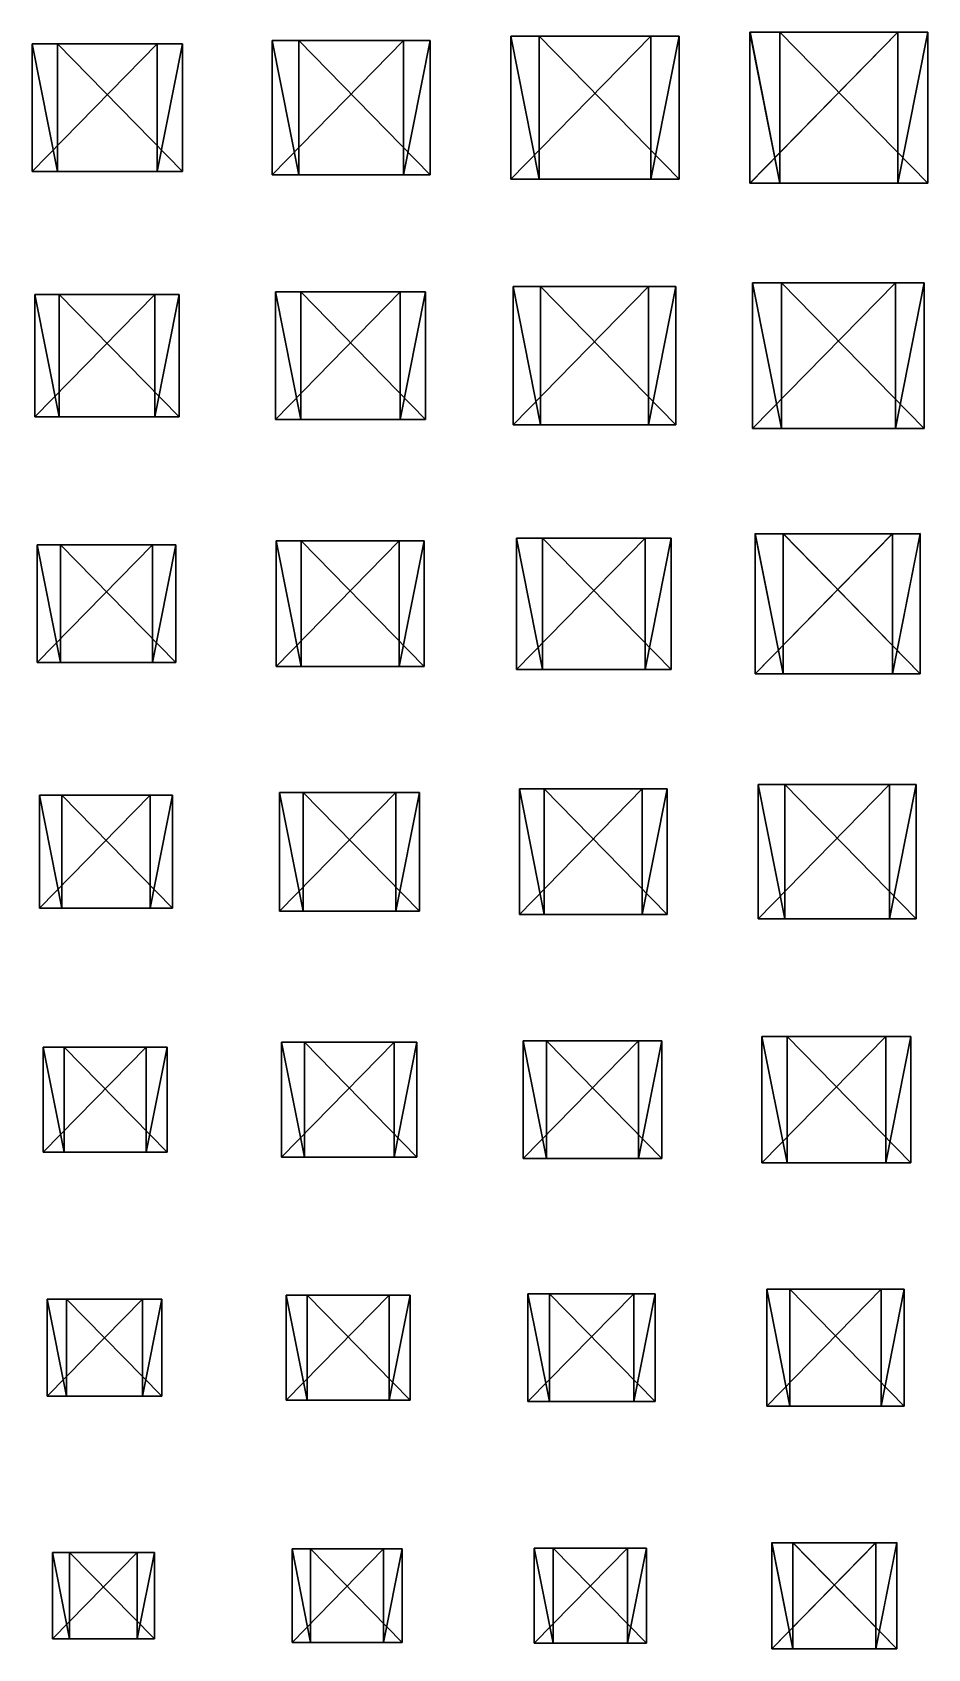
# Model space of a CAD drawing. Header units: metres. Extents: x -316 to 301, y -240 to 227.
# Drawn here: x 19.5 to 84.5, y -234.8 to -117.5 of the extents above; entities that cross this region are included whole.
import ezdxf

# ---------------------------------------------------------------- set-up
doc = ezdxf.new("R2010")
doc.units = ezdxf.units.M

msp = doc.modelspace()

# ---------------------------------------------------------------- linework, layer by layer
for points in [[(19.472015, -127.62353, -484.5066), (19.472015, -118.37647, -484.5066), (28.53475, -118.37647, -486.3437), (28.53485, -118.37637, -486.3436)], [(21.309122, -127.62353, -475.44385), (21.309122, -118.37647, -475.44385), (19.472015, -118.37647, -484.5066), (19.472115, -118.37637, -484.5065)], [(19.472015, -118.37647, -484.5066), (21.309122, -118.37647, -475.44385), (30.371857, -118.37647, -477.28094), (30.371956, -118.37637, -477.28085)], [(30.371857, -118.37647, -477.28094), (28.53475, -118.37647, -486.3437), (19.472015, -118.37647, -484.5066), (19.472115, -118.37637, -484.5065)], [(28.53475, -118.37647, -486.3437), (28.53475, -127.62353, -486.3437), (19.472015, -127.62353, -484.5066), (19.472115, -127.62343, -484.5065)], [(19.472015, -118.37647, -484.5066), (19.472015, -127.62353, -484.5066), (21.309122, -127.62353, -475.44385), (21.309221, -127.62343, -475.44376)], [(30.371857, -127.62353, -477.28094), (30.371857, -118.37647, -477.28094), (21.309122, -118.37647, -475.44385), (21.309221, -118.37637, -475.44376)], [(21.309122, -118.37647, -475.44385), (21.309122, -127.62353, -475.44385), (30.371857, -127.62353, -477.28094), (30.371956, -127.62343, -477.28085)], [(28.53475, -127.62353, -486.3437), (28.53475, -118.37647, -486.3437), (30.371857, -118.37647, -477.28094), (30.371956, -118.37637, -477.28085)], [(30.371857, -118.37647, -477.28094), (30.371857, -127.62353, -477.28094), (28.53475, -127.62353, -486.3437), (28.53485, -127.62343, -486.3436)], [(36.871075, -127.87059, -488.03357), (36.871075, -118.12941, -488.03357), (46.418076, -118.12941, -489.96884), (46.418175, -118.12931, -489.96875)], [(38.80635, -127.87059, -478.48654), (38.80635, -118.12941, -478.48654), (36.871075, -118.12941, -488.03357), (36.871174, -118.12931, -488.03348)], [(36.871075, -118.12941, -488.03357), (38.80635, -118.12941, -478.48654), (48.35335, -118.12941, -480.4218), (48.35345, -118.12931, -480.42172)], [(48.35335, -118.12941, -480.4218), (46.418076, -118.12941, -489.96884), (36.871075, -118.12941, -488.03357), (36.871174, -118.12931, -488.03348)], [(46.418076, -118.12941, -489.96884), (46.418076, -127.87059, -489.96884), (36.871075, -127.87059, -488.03357), (36.871174, -127.87049, -488.03348)], [(36.871075, -118.12941, -488.03357), (36.871075, -127.87059, -488.03357), (38.80635, -127.87059, -478.48654), (38.80645, -127.87049, -478.48645)], [(48.35335, -127.87059, -480.4218), (48.35335, -118.12941, -480.4218), (38.80635, -118.12941, -478.48654), (38.80645, -118.12931, -478.48645)], [(38.80635, -118.12941, -478.48654), (38.80635, -127.87059, -478.48654), (48.35335, -127.87059, -480.4218), (48.35345, -127.87049, -480.42172)], [(46.418076, -127.87059, -489.96884), (46.418076, -118.12941, -489.96884), (48.35335, -118.12941, -480.4218), (48.35345, -118.12931, -480.42172)], [(48.35335, -118.12941, -480.4218), (48.35335, -127.87059, -480.4218), (46.418076, -127.87059, -489.96884), (46.418175, -127.87049, -489.96875)], [(54.20094, -128.18823, -491.5465), (54.20094, -117.81177, -491.5465), (64.37057, -117.81177, -493.608), (64.37067, -117.81167, -493.6079)], [(56.262424, -128.18823, -481.37686), (56.262424, -117.81177, -481.37686), (54.20094, -117.81177, -491.5465), (54.20104, -117.81167, -491.54642)], [(54.20094, -117.81177, -491.5465), (56.262424, -117.81177, -481.37686), (66.43206, -117.81177, -483.43835), (66.43216, -117.81167, -483.43826)], [(66.43206, -117.81177, -483.43835), (64.37057, -117.81177, -493.608), (54.20094, -117.81177, -491.5465), (54.20104, -117.81167, -491.54642)], [(64.37057, -117.81177, -493.608), (64.37057, -128.18823, -493.608), (54.20094, -128.18823, -491.5465), (54.20104, -128.18813, -491.54642)], [(54.20094, -117.81177, -491.5465), (54.20094, -128.18823, -491.5465), (56.262424, -128.18823, -481.37686), (56.262524, -128.18813, -481.37677)], [(66.43206, -128.18823, -483.43835), (66.43206, -117.81177, -483.43835), (56.262424, -117.81177, -481.37686), (56.262524, -117.81167, -481.37677)], [(56.262424, -117.81177, -481.37686), (56.262424, -128.18823, -481.37686), (66.43206, -128.18823, -483.43835), (66.43216, -128.18813, -483.43826)], [(64.37057, -128.18823, -493.608), (64.37057, -117.81177, -493.608), (66.43206, -117.81177, -483.43835), (66.43216, -117.81167, -483.43826)], [(66.43206, -117.81177, -483.43835), (66.43206, -128.18823, -483.43835), (64.37057, -128.18823, -493.608), (64.37067, -128.18813, -493.6079)], [(71.565445, -128.47058, -495.06644), (71.565445, -117.52941, -495.06644), (82.28853, -117.52941, -497.2401), (82.28863, -117.52931, -497.24002)], [(73.73912, -128.47058, -484.34338), (73.73912, -117.52941, -484.34338), (71.565445, -117.52941, -495.06644), (71.565544, -117.52931, -495.06635)], [(71.565445, -117.52941, -495.06644), (73.73912, -117.52941, -484.34338), (84.462204, -117.52941, -486.51706), (84.4623, -117.52931, -486.51697)], [(84.462204, -117.52941, -486.51706), (82.28853, -117.52941, -497.2401), (71.565445, -117.52941, -495.06644), (71.565544, -117.52931, -495.06635)], [(82.28853, -117.52941, -497.2401), (82.28853, -128.47058, -497.2401), (71.565445, -128.47058, -495.06644), (71.565544, -128.47047, -495.06635)], [(71.565445, -117.52941, -495.06644), (71.565445, -128.47058, -495.06644), (73.73912, -128.47058, -484.34338), (73.73922, -128.47047, -484.3433)], [(84.462204, -128.47058, -486.51706), (84.462204, -117.52941, -486.51706), (73.73912, -117.52941, -484.34338), (73.73922, -117.52931, -484.3433)], [(73.73912, -117.52941, -484.34338), (73.73912, -128.47058, -484.34338), (84.462204, -128.47058, -486.51706), (84.4623, -128.47047, -486.51697)], [(82.28853, -128.47058, -497.2401), (82.28853, -117.52941, -497.2401), (84.462204, -117.52941, -486.51706), (84.4623, -117.52931, -486.51697)], [(84.462204, -117.52941, -486.51706), (84.462204, -128.47058, -486.51706), (82.28853, -128.47058, -497.2401), (82.28863, -128.47047, -497.24002)], [(21.309122, -127.62353, -475.44385), (19.472015, -127.62353, -484.5066), (28.53475, -127.62353, -486.3437), (28.53485, -127.62343, -486.3436)], [(28.53475, -127.62353, -486.3437), (30.371857, -127.62353, -477.28094), (21.309122, -127.62353, -475.44385), (21.309221, -127.62343, -475.44376)], [(38.80635, -127.87059, -478.48654), (36.871075, -127.87059, -488.03357), (46.418076, -127.87059, -489.96884), (46.418175, -127.87049, -489.96875)], [(46.418076, -127.87059, -489.96884), (48.35335, -127.87059, -480.4218), (38.80635, -127.87059, -478.48654), (38.80645, -127.87049, -478.48645)], [(56.262424, -128.18823, -481.37686), (54.20094, -128.18823, -491.5465), (64.37057, -128.18823, -493.608), (64.37067, -128.18813, -493.6079)], [(64.37057, -128.18823, -493.608), (66.43206, -128.18823, -483.43835), (56.262424, -128.18823, -481.37686), (56.262524, -128.18813, -481.37677)], [(73.73912, -128.47058, -484.34338), (71.565445, -128.47058, -495.06644), (82.28853, -128.47058, -497.2401), (82.28863, -128.47047, -497.24002)], [(82.28853, -128.47058, -497.2401), (84.462204, -128.47058, -486.51706), (73.73912, -128.47058, -484.34338), (73.73922, -128.47047, -484.3433)], [(54.373917, -146.01176, -491.58154), (54.373917, -135.98824, -491.58154), (64.19764, -135.98824, -493.57294), (64.19774, -135.98813, -493.57285)], [(56.365284, -146.01176, -481.7578), (56.365284, -135.98824, -481.7578), (54.373917, -135.98824, -491.58154), (54.374016, -135.98813, -491.58145)], [(54.373917, -135.98824, -491.58154), (56.365284, -135.98824, -481.7578), (66.18901, -135.98824, -483.7492), (66.18911, -135.98813, -483.7491)], [(66.18901, -135.98824, -483.7492), (64.19764, -135.98824, -493.57294), (54.373917, -135.98824, -491.58154), (54.374016, -135.98813, -491.58145)], [(64.19764, -135.98824, -493.57294), (64.19764, -146.01176, -493.57294), (54.373917, -146.01176, -491.58154), (54.374016, -146.01166, -491.58145)], [(54.373917, -135.98824, -491.58154), (54.373917, -146.01176, -491.58154), (56.365284, -146.01176, -481.7578), (56.365383, -146.01166, -481.75772)], [(66.18901, -146.01176, -483.7492), (66.18901, -135.98824, -483.7492), (56.365284, -135.98824, -481.7578), (56.365383, -135.98813, -481.75772)], [(56.365284, -135.98824, -481.7578), (56.365284, -146.01176, -481.7578), (66.18901, -146.01176, -483.7492), (66.18911, -146.01166, -483.7491)], [(64.19764, -146.01176, -493.57294), (64.19764, -135.98824, -493.57294), (66.18901, -135.98824, -483.7492), (66.18911, -135.98813, -483.7491)], [(66.18901, -135.98824, -483.7492), (66.18901, -146.01176, -483.7492), (64.19764, -146.01176, -493.57294), (64.19774, -146.01166, -493.57285)], [(71.738396, -146.29411, -495.1015), (71.738396, -135.70589, -495.1015), (82.11557, -135.70589, -497.20505), (82.11567, -135.70578, -497.20496)], [(73.84195, -146.29411, -484.72433), (73.84195, -135.70589, -484.72433), (71.738396, -135.70589, -495.1015), (71.738495, -135.70578, -495.1014)], [(71.738396, -135.70589, -495.1015), (73.84195, -135.70589, -484.72433), (84.219124, -135.70589, -486.82788), (84.21922, -135.70578, -486.8278)], [(84.219124, -135.70589, -486.82788), (82.11557, -135.70589, -497.20505), (71.738396, -135.70589, -495.1015), (71.738495, -135.70578, -495.1014)], [(82.11557, -135.70589, -497.20505), (82.11557, -146.29411, -497.20505), (71.738396, -146.29411, -495.1015), (71.738495, -146.294, -495.1014)], [(71.738396, -135.70589, -495.1015), (71.738396, -146.29411, -495.1015), (73.84195, -146.29411, -484.72433), (73.84205, -146.294, -484.72424)], [(84.219124, -146.29411, -486.82788), (84.219124, -135.70589, -486.82788), (73.84195, -135.70589, -484.72433), (73.84205, -135.70578, -484.72424)], [(73.84195, -135.70589, -484.72433), (73.84195, -146.29411, -484.72433), (84.219124, -146.29411, -486.82788), (84.21922, -146.294, -486.8278)], [(82.11557, -146.29411, -497.20505), (82.11557, -135.70589, -497.20505), (84.219124, -135.70589, -486.82788), (84.21922, -135.70578, -486.8278)], [(84.219124, -135.70589, -486.82788), (84.219124, -146.29411, -486.82788), (82.11557, -146.29411, -497.20505), (82.11567, -146.294, -497.20496)], [(19.644962, -145.44705, -484.54163), (19.644962, -136.55295, -484.54163), (28.361792, -136.55295, -486.30862), (28.36189, -136.55284, -486.30853)], [(21.411951, -145.44705, -475.8248), (21.411951, -136.55295, -475.8248), (19.644962, -136.55295, -484.54163), (19.645061, -136.55284, -484.54153)], [(19.644962, -136.55295, -484.54163), (21.411951, -136.55295, -475.8248), (30.12878, -136.55295, -477.5918), (30.12888, -136.55284, -477.5917)], [(30.12878, -136.55295, -477.5918), (28.361792, -136.55295, -486.30862), (19.644962, -136.55295, -484.54163), (19.645061, -136.55284, -484.54153)], [(28.361792, -136.55295, -486.30862), (28.361792, -145.44705, -486.30862), (19.644962, -145.44705, -484.54163), (19.645061, -145.44695, -484.54153)], [(19.644962, -136.55295, -484.54163), (19.644962, -145.44705, -484.54163), (21.411951, -145.44705, -475.8248), (21.41205, -145.44695, -475.8247)], [(30.12878, -145.44705, -477.5918), (30.12878, -136.55295, -477.5918), (21.411951, -136.55295, -475.8248), (21.41205, -136.55284, -475.8247)], [(21.411951, -136.55295, -475.8248), (21.411951, -145.44705, -475.8248), (30.12878, -145.44705, -477.5918), (30.12888, -145.44695, -477.5917)], [(28.361792, -145.44705, -486.30862), (28.361792, -136.55295, -486.30862), (30.12878, -136.55295, -477.5918), (30.12888, -136.55284, -477.5917)], [(30.12878, -136.55295, -477.5918), (30.12878, -145.44705, -477.5918), (28.361792, -145.44705, -486.30862), (28.36189, -145.44695, -486.30853)], [(37.11319, -145.62354, -488.08264), (37.11319, -136.37646, -488.08264), (46.175922, -136.37646, -489.91974), (46.17602, -136.37636, -489.91965)], [(38.9503, -145.62354, -479.0199), (38.9503, -136.37646, -479.0199), (37.11319, -136.37646, -488.08264), (37.11329, -136.37636, -488.08255)], [(37.11319, -136.37646, -488.08264), (38.9503, -136.37646, -479.0199), (48.01303, -136.37646, -480.857), (48.01313, -136.37636, -480.8569)], [(48.01303, -136.37646, -480.857), (46.175922, -136.37646, -489.91974), (37.11319, -136.37646, -488.08264), (37.11329, -136.37636, -488.08255)], [(46.175922, -136.37646, -489.91974), (46.175922, -145.62354, -489.91974), (37.11319, -145.62354, -488.08264), (37.11329, -145.62343, -488.08255)], [(37.11319, -136.37646, -488.08264), (37.11319, -145.62354, -488.08264), (38.9503, -145.62354, -479.0199), (38.950397, -145.62343, -479.0198)], [(48.01303, -145.62354, -480.857), (48.01303, -136.37646, -480.857), (38.9503, -136.37646, -479.0199), (38.950397, -136.37636, -479.0198)], [(38.9503, -136.37646, -479.0199), (38.9503, -145.62354, -479.0199), (48.01303, -145.62354, -480.857), (48.01313, -145.62343, -480.8569)], [(46.175922, -145.62354, -489.91974), (46.175922, -136.37646, -489.91974), (48.01303, -136.37646, -480.857), (48.01313, -136.37636, -480.8569)], [(48.01303, -136.37646, -480.857), (48.01303, -145.62354, -480.857), (46.175922, -145.62354, -489.91974), (46.17602, -145.62343, -489.91965)], [(21.411951, -145.44705, -475.8248), (19.644962, -145.44705, -484.54163), (28.361792, -145.44705, -486.30862), (28.36189, -145.44695, -486.30853)], [(28.361792, -145.44705, -486.30862), (30.12878, -145.44705, -477.5918), (21.411951, -145.44705, -475.8248), (21.41205, -145.44695, -475.8247)], [(38.9503, -145.62354, -479.0199), (37.11319, -145.62354, -488.08264), (46.175922, -145.62354, -489.91974), (46.17602, -145.62343, -489.91965)], [(46.175922, -145.62354, -489.91974), (48.01303, -145.62354, -480.857), (38.9503, -145.62354, -479.0199), (38.950397, -145.62343, -479.0198)], [(56.365284, -146.01176, -481.7578), (54.373917, -146.01176, -491.58154), (64.19764, -146.01176, -493.57294), (64.19774, -146.01166, -493.57285)], [(64.19764, -146.01176, -493.57294), (66.18901, -146.01176, -483.7492), (56.365284, -146.01176, -481.7578), (56.365383, -146.01166, -481.75772)], [(73.84195, -146.29411, -484.72433), (71.738396, -146.29411, -495.1015), (82.11557, -146.29411, -497.20505), (82.11567, -146.294, -497.20496)], [(82.11557, -146.29411, -497.20505), (84.219124, -146.29411, -486.82788), (73.84195, -146.29411, -484.72433), (73.84205, -146.294, -484.72424)], [(19.817942, -163.27058, -484.57672), (19.817942, -154.72942, -484.57672), (28.188864, -154.72942, -486.2736), (28.188963, -154.72931, -486.2735)], [(21.51481, -163.27058, -476.20578), (21.51481, -154.72942, -476.20578), (19.817942, -154.72942, -484.57672), (19.81804, -154.72931, -484.57663)], [(19.817942, -154.72942, -484.57672), (21.51481, -154.72942, -476.20578), (29.885733, -154.72942, -477.90265), (29.885832, -154.72931, -477.90256)], [(29.885733, -154.72942, -477.90265), (28.188864, -154.72942, -486.2736), (19.817942, -154.72942, -484.57672), (19.81804, -154.72931, -484.57663)], [(28.188864, -154.72942, -486.2736), (28.188864, -163.27058, -486.2736), (19.817942, -163.27058, -484.57672), (19.81804, -163.27048, -484.57663)], [(19.817942, -154.72942, -484.57672), (19.817942, -163.27058, -484.57672), (21.51481, -163.27058, -476.20578), (21.51491, -163.27048, -476.2057)], [(29.885733, -163.27058, -477.90265), (29.885733, -154.72942, -477.90265), (21.51481, -154.72942, -476.20578), (21.51491, -154.72931, -476.2057)], [(21.51481, -154.72942, -476.20578), (21.51481, -163.27058, -476.20578), (29.885733, -163.27058, -477.90265), (29.885832, -163.27048, -477.90256)], [(28.188864, -163.27058, -486.2736), (28.188864, -154.72942, -486.2736), (29.885733, -154.72942, -477.90265), (29.885832, -154.72931, -477.90256)], [(29.885733, -154.72942, -477.90265), (29.885733, -163.27058, -477.90265), (28.188864, -163.27058, -486.2736), (28.188963, -163.27048, -486.2735)], [(37.18239, -163.55295, -488.09665), (37.18239, -154.44705, -488.09665), (46.10676, -154.44705, -489.90573), (46.106857, -154.44695, -489.90564)], [(38.991447, -163.55295, -479.17227), (38.991447, -154.44705, -479.17227), (37.18239, -154.44705, -488.09665), (37.182487, -154.44695, -488.09656)], [(37.18239, -154.44705, -488.09665), (38.991447, -154.44705, -479.17227), (47.915817, -154.44705, -480.98135), (47.915916, -154.44695, -480.98126)], [(47.915817, -154.44705, -480.98135), (46.10676, -154.44705, -489.90573), (37.18239, -154.44705, -488.09665), (37.182487, -154.44695, -488.09656)], [(46.10676, -154.44705, -489.90573), (46.10676, -163.55295, -489.90573), (37.18239, -163.55295, -488.09665), (37.182487, -163.55284, -488.09656)], [(37.18239, -154.44705, -488.09665), (37.18239, -163.55295, -488.09665), (38.991447, -163.55295, -479.17227), (38.991547, -163.55284, -479.17218)], [(47.915817, -163.55295, -480.98135), (47.915817, -154.44705, -480.98135), (38.991447, -154.44705, -479.17227), (38.991547, -154.44695, -479.17218)], [(38.991447, -154.44705, -479.17227), (38.991447, -163.55295, -479.17227), (47.915817, -163.55295, -480.98135), (47.915916, -163.55284, -480.98126)], [(46.10676, -163.55295, -489.90573), (46.10676, -154.44705, -489.90573), (47.915817, -154.44705, -480.98135), (47.915916, -154.44695, -480.98126)], [(47.915817, -154.44705, -480.98135), (47.915817, -163.55295, -480.98135), (46.10676, -163.55295, -489.90573), (46.106857, -163.55284, -489.90564)], [(54.61603, -163.76471, -491.6306), (54.61603, -154.23529, -491.6306), (63.95549, -154.23529, -493.52383), (63.95559, -154.23518, -493.52374)], [(56.50923, -163.76471, -482.29117), (56.50923, -154.23529, -482.29117), (54.61603, -154.23529, -491.6306), (54.61613, -154.23518, -491.63052)], [(54.61603, -154.23529, -491.6306), (56.50923, -154.23529, -482.29117), (65.848694, -154.23529, -484.1844), (65.84879, -154.23518, -484.1843)], [(65.848694, -154.23529, -484.1844), (63.95549, -154.23529, -493.52383), (54.61603, -154.23529, -491.6306), (54.61613, -154.23518, -491.63052)], [(63.95549, -154.23529, -493.52383), (63.95549, -163.76471, -493.52383), (54.61603, -163.76471, -491.6306), (54.61613, -163.7646, -491.63052)], [(54.61603, -154.23529, -491.6306), (54.61603, -163.76471, -491.6306), (56.50923, -163.76471, -482.29117), (56.50933, -163.7646, -482.29108)], [(65.848694, -163.76471, -484.1844), (65.848694, -154.23529, -484.1844), (56.50923, -154.23529, -482.29117), (56.50933, -154.23518, -482.29108)], [(56.50923, -154.23529, -482.29117), (56.50923, -163.76471, -482.29117), (65.848694, -163.76471, -484.1844), (65.84879, -163.7646, -484.1843)], [(63.95549, -163.76471, -493.52383), (63.95549, -154.23529, -493.52383), (65.848694, -154.23529, -484.1844), (65.84879, -154.23518, -484.1843)], [(65.848694, -154.23529, -484.1844), (65.848694, -163.76471, -484.1844), (63.95549, -163.76471, -493.52383), (63.95559, -163.7646, -493.52374)], [(71.94592, -164.08235, -495.1436), (71.94592, -153.91765, -495.1436), (81.90801, -153.91765, -497.163), (81.90811, -153.91754, -497.1629)], [(73.96534, -164.08235, -485.1815), (73.96534, -153.91765, -485.1815), (71.94592, -153.91765, -495.1436), (71.94602, -153.91754, -495.1435)], [(71.94592, -153.91765, -495.1436), (73.96534, -153.91765, -485.1815), (83.92743, -153.91765, -487.2009), (83.92753, -153.91754, -487.2008)], [(83.92743, -153.91765, -487.2009), (81.90801, -153.91765, -497.163), (71.94592, -153.91765, -495.1436), (71.94602, -153.91754, -495.1435)], [(81.90801, -153.91765, -497.163), (81.90801, -164.08235, -497.163), (71.94592, -164.08235, -495.1436), (71.94602, -164.08224, -495.1435)], [(71.94592, -153.91765, -495.1436), (71.94592, -164.08235, -495.1436), (73.96534, -164.08235, -485.1815), (73.96544, -164.08224, -485.1814)], [(83.92743, -164.08235, -487.2009), (83.92743, -153.91765, -487.2009), (73.96534, -153.91765, -485.1815), (73.96544, -153.91754, -485.1814)], [(73.96534, -153.91765, -485.1815), (73.96534, -164.08235, -485.1815), (83.92743, -164.08235, -487.2009), (83.92753, -164.08224, -487.2008)], [(81.90801, -164.08235, -497.163), (81.90801, -153.91765, -497.163), (83.92743, -153.91765, -487.2009), (83.92753, -153.91754, -487.2008)], [(83.92743, -153.91765, -487.2009), (83.92743, -164.08235, -487.2009), (81.90801, -164.08235, -497.163), (81.90811, -164.08224, -497.1629)], [(21.51481, -163.27058, -476.20578), (19.817942, -163.27058, -484.57672), (28.188864, -163.27058, -486.2736), (28.188963, -163.27048, -486.2735)], [(28.188864, -163.27058, -486.2736), (29.885733, -163.27058, -477.90265), (21.51481, -163.27058, -476.20578), (21.51491, -163.27048, -476.2057)], [(38.991447, -163.55295, -479.17227), (37.18239, -163.55295, -488.09665), (46.10676, -163.55295, -489.90573), (46.106857, -163.55284, -489.90564)], [(46.10676, -163.55295, -489.90573), (47.915817, -163.55295, -480.98135), (38.991447, -163.55295, -479.17227), (38.991547, -163.55284, -479.17218)], [(56.50923, -163.76471, -482.29117), (54.61603, -163.76471, -491.6306), (63.95549, -163.76471, -493.52383), (63.95559, -163.7646, -493.52374)], [(63.95549, -163.76471, -493.52383), (65.848694, -163.76471, -484.1844), (56.50923, -163.76471, -482.29117), (56.50933, -163.7646, -482.29108)], [(73.96534, -164.08235, -485.1815), (71.94592, -164.08235, -495.1436), (81.90801, -164.08235, -497.163), (81.90811, -164.08224, -497.1629)], [(81.90801, -164.08235, -497.163), (83.92743, -164.08235, -487.2009), (73.96534, -164.08235, -485.1815), (73.96544, -164.08224, -485.1814)], [(54.823593, -181.55295, -491.6727), (54.823593, -172.44705, -491.6727), (63.747963, -172.44705, -493.48178), (63.748062, -172.44695, -493.4817)], [(56.632652, -181.55295, -482.74832), (56.632652, -172.44705, -482.74832), (54.823593, -172.44705, -491.6727), (54.823692, -172.44695, -491.6726)], [(54.823593, -172.44705, -491.6727), (56.632652, -172.44705, -482.74832), (65.55702, -172.44705, -484.5574), (65.55712, -172.44695, -484.5573)], [(65.55702, -172.44705, -484.5574), (63.747963, -172.44705, -493.48178), (54.823593, -172.44705, -491.6727), (54.823692, -172.44695, -491.6726)], [(63.747963, -172.44705, -493.48178), (63.747963, -181.55295, -493.48178), (54.823593, -181.55295, -491.6727), (54.823692, -181.55284, -491.6726)], [(54.823593, -172.44705, -491.6727), (54.823593, -181.55295, -491.6727), (56.632652, -181.55295, -482.74832), (56.63275, -181.55284, -482.74823)], [(65.55702, -181.55295, -484.5574), (65.55702, -172.44705, -484.5574), (56.632652, -172.44705, -482.74832), (56.63275, -172.44695, -482.74823)], [(56.632652, -172.44705, -482.74832), (56.632652, -181.55295, -482.74832), (65.55702, -181.55295, -484.5574), (65.55712, -181.55284, -484.5573)], [(63.747963, -181.55295, -493.48178), (63.747963, -172.44705, -493.48178), (65.55702, -172.44705, -484.5574), (65.55712, -172.44695, -484.5573)], [(65.55702, -172.44705, -484.5574), (65.55702, -181.55295, -484.5574), (63.747963, -181.55295, -493.48178), (63.748062, -181.55284, -493.4817)], [(72.15349, -181.87059, -495.18564), (72.15349, -172.12941, -495.18564), (81.700485, -172.12941, -497.1209), (81.700584, -172.1293, -497.12082)], [(74.08876, -181.87059, -485.6386), (74.08876, -172.12941, -485.6386), (72.15349, -172.12941, -495.18564), (72.15359, -172.1293, -495.18555)], [(72.15349, -172.12941, -495.18564), (74.08876, -172.12941, -485.6386), (83.63576, -172.12941, -487.57388), (83.63586, -172.1293, -487.5738)], [(83.63576, -172.12941, -487.57388), (81.700485, -172.12941, -497.1209), (72.15349, -172.12941, -495.18564), (72.15359, -172.1293, -495.18555)], [(81.700485, -172.12941, -497.1209), (81.700485, -181.87059, -497.1209), (72.15349, -181.87059, -495.18564), (72.15359, -181.87048, -495.18555)], [(72.15349, -172.12941, -495.18564), (72.15349, -181.87059, -495.18564), (74.08876, -181.87059, -485.6386), (74.08886, -181.87048, -485.63852)], [(83.63576, -181.87059, -487.57388), (83.63576, -172.12941, -487.57388), (74.08876, -172.12941, -485.6386), (74.08886, -172.1293, -485.63852)], [(74.08876, -172.12941, -485.6386), (74.08876, -181.87059, -485.6386), (83.63576, -181.87059, -487.57388), (83.63586, -181.87048, -487.5738)], [(81.700485, -181.87059, -497.1209), (81.700485, -172.12941, -497.1209), (83.63576, -172.12941, -487.57388), (83.63586, -172.1293, -487.5738)], [(83.63576, -172.12941, -487.57388), (83.63576, -181.87059, -487.57388), (81.700485, -181.87059, -497.1209), (81.700584, -181.87048, -497.12082)], [(19.990889, -181.09412, -484.61176), (19.990889, -172.90588, -484.61176), (28.015905, -172.90588, -486.23853), (28.016005, -172.90578, -486.23843)], [(21.61764, -181.09412, -476.58673), (21.61764, -172.90588, -476.58673), (19.990889, -172.90588, -484.61176), (19.990988, -172.90578, -484.61166)], [(19.990889, -172.90588, -484.61176), (21.61764, -172.90588, -476.58673), (29.642656, -172.90588, -478.2135), (29.642756, -172.90578, -478.2134)], [(29.642656, -172.90588, -478.2135), (28.015905, -172.90588, -486.23853), (19.990889, -172.90588, -484.61176), (19.990988, -172.90578, -484.61166)], [(28.015905, -172.90588, -486.23853), (28.015905, -181.09412, -486.23853), (19.990889, -181.09412, -484.61176), (19.990988, -181.09401, -484.61166)], [(19.990889, -172.90588, -484.61176), (19.990889, -181.09412, -484.61176), (21.61764, -181.09412, -476.58673), (21.617739, -181.09401, -476.58664)], [(29.642656, -181.09412, -478.2135), (29.642656, -172.90588, -478.2135), (21.61764, -172.90588, -476.58673), (21.617739, -172.90578, -476.58664)], [(21.61764, -172.90588, -476.58673), (21.61764, -181.09412, -476.58673), (29.642656, -181.09412, -478.2135), (29.642756, -181.09401, -478.2134)], [(28.015905, -181.09412, -486.23853), (28.015905, -172.90588, -486.23853), (29.642656, -172.90588, -478.2135), (29.642756, -172.90578, -478.2134)], [(29.642656, -172.90588, -478.2135), (29.642656, -181.09412, -478.2135), (28.015905, -181.09412, -486.23853), (28.016005, -181.09401, -486.23843)], [(37.4245, -181.30588, -488.14572), (37.4245, -172.69412, -488.14572), (45.864605, -172.69412, -489.85663), (45.864704, -172.69402, -489.85654)], [(39.135395, -181.30588, -479.70563), (39.135395, -172.69412, -479.70563), (37.4245, -172.69412, -488.14572), (37.4246, -172.69402, -488.14563)], [(37.4245, -172.69412, -488.14572), (39.135395, -172.69412, -479.70563), (47.5755, -172.69412, -481.41653), (47.5756, -172.69402, -481.41644)], [(47.5755, -172.69412, -481.41653), (45.864605, -172.69412, -489.85663), (37.4245, -172.69412, -488.14572), (37.4246, -172.69402, -488.14563)], [(45.864605, -172.69412, -489.85663), (45.864605, -181.30588, -489.85663), (37.4245, -181.30588, -488.14572), (37.4246, -181.30577, -488.14563)], [(37.4245, -172.69412, -488.14572), (37.4245, -181.30588, -488.14572), (39.135395, -181.30588, -479.70563), (39.135494, -181.30577, -479.70554)], [(47.5755, -181.30588, -481.41653), (47.5755, -172.69412, -481.41653), (39.135395, -172.69412, -479.70563), (39.135494, -172.69402, -479.70554)], [(39.135395, -172.69412, -479.70563), (39.135395, -181.30588, -479.70563), (47.5755, -181.30588, -481.41653), (47.5756, -181.30577, -481.41644)], [(45.864605, -181.30588, -489.85663), (45.864605, -172.69412, -489.85663), (47.5755, -172.69412, -481.41653), (47.5756, -172.69402, -481.41644)], [(47.5755, -172.69412, -481.41653), (47.5755, -181.30588, -481.41653), (45.864605, -181.30588, -489.85663), (45.864704, -181.30577, -489.85654)], [(21.61764, -181.09412, -476.58673), (19.990889, -181.09412, -484.61176), (28.015905, -181.09412, -486.23853), (28.016005, -181.09401, -486.23843)], [(28.015905, -181.09412, -486.23853), (29.642656, -181.09412, -478.2135), (21.61764, -181.09412, -476.58673), (21.617739, -181.09401, -476.58664)], [(39.135395, -181.30588, -479.70563), (37.4245, -181.30588, -488.14572), (45.864605, -181.30588, -489.85663), (45.864704, -181.30577, -489.85654)], [(45.864605, -181.30588, -489.85663), (47.5755, -181.30588, -481.41653), (39.135395, -181.30588, -479.70563), (39.135494, -181.30577, -479.70554)], [(56.632652, -181.55295, -482.74832), (54.823593, -181.55295, -491.6727), (63.747963, -181.55295, -493.48178), (63.748062, -181.55284, -493.4817)], [(63.747963, -181.55295, -493.48178), (65.55702, -181.55295, -484.5574), (56.632652, -181.55295, -482.74832), (56.63275, -181.55284, -482.74823)], [(74.08876, -181.87059, -485.6386), (72.15349, -181.87059, -495.18564), (81.700485, -181.87059, -497.1209), (81.700584, -181.87048, -497.12082)], [(81.700485, -181.87059, -497.1209), (83.63576, -181.87059, -487.57388), (74.08876, -181.87059, -485.6386), (74.08886, -181.87048, -485.63852)], [(20.267616, -198.81177, -484.66785), (20.267616, -191.18823, -484.66785), (27.739183, -191.18823, -486.1824), (27.739283, -191.18813, -486.1823)], [(21.782179, -198.81177, -477.19626), (21.782179, -191.18823, -477.19626), (20.267616, -191.18823, -484.66785), (20.267715, -191.18813, -484.66776)], [(20.267616, -191.18823, -484.66785), (21.782179, -191.18823, -477.19626), (29.253746, -191.18823, -478.71082), (29.253845, -191.18813, -478.71072)], [(29.253746, -191.18823, -478.71082), (27.739183, -191.18823, -486.1824), (20.267616, -191.18823, -484.66785), (20.267715, -191.18813, -484.66776)], [(27.739183, -191.18823, -486.1824), (27.739183, -198.81177, -486.1824), (20.267616, -198.81177, -484.66785), (20.267715, -198.81166, -484.66776)], [(20.267616, -191.18823, -484.66785), (20.267616, -198.81177, -484.66785), (21.782179, -198.81177, -477.19626), (21.782278, -198.81166, -477.19617)], [(29.253746, -198.81177, -478.71082), (29.253746, -191.18823, -478.71082), (21.782179, -191.18823, -477.19626), (21.782278, -191.18813, -477.19617)], [(21.782179, -191.18823, -477.19626), (21.782179, -198.81177, -477.19626), (29.253746, -198.81177, -478.71082), (29.253845, -198.81166, -478.71072)], [(27.739183, -198.81177, -486.1824), (27.739183, -191.18823, -486.1824), (29.253746, -191.18823, -478.71082), (29.253845, -191.18813, -478.71072)], [(29.253746, -191.18823, -478.71082), (29.253746, -198.81177, -478.71082), (27.739183, -198.81177, -486.1824), (27.739283, -198.81166, -486.1823)], [(37.562866, -199.1647, -488.1738), (37.562866, -190.8353, -488.1738), (45.726242, -190.8353, -489.82858), (45.72634, -190.83519, -489.8285)], [(39.217667, -199.1647, -480.0104), (39.217667, -190.8353, -480.0104), (37.562866, -190.8353, -488.1738), (37.562965, -190.83519, -488.1737)], [(37.562866, -190.8353, -488.1738), (39.217667, -190.8353, -480.0104), (47.381042, -190.8353, -481.6652), (47.38114, -190.83519, -481.6651)], [(47.381042, -190.8353, -481.6652), (45.726242, -190.8353, -489.82858), (37.562866, -190.8353, -488.1738), (37.562965, -190.83519, -488.1737)], [(45.726242, -190.8353, -489.82858), (45.726242, -199.1647, -489.82858), (37.562866, -199.1647, -488.1738), (37.562965, -199.1646, -488.1737)], [(37.562866, -190.8353, -488.1738), (37.562866, -199.1647, -488.1738), (39.217667, -199.1647, -480.0104), (39.217766, -199.1646, -480.0103)], [(47.381042, -199.1647, -481.6652), (47.381042, -190.8353, -481.6652), (39.217667, -190.8353, -480.0104), (39.217766, -190.83519, -480.0103)], [(39.217667, -190.8353, -480.0104), (39.217667, -199.1647, -480.0104), (47.381042, -199.1647, -481.6652), (47.38114, -199.1646, -481.6651)], [(45.726242, -199.1647, -489.82858), (45.726242, -190.8353, -489.82858), (47.381042, -190.8353, -481.6652), (47.38114, -190.83519, -481.6651)], [(47.381042, -190.8353, -481.6652), (47.381042, -199.1647, -481.6652), (45.726242, -199.1647, -489.82858), (45.72634, -199.1646, -489.8285)], [(55.10032, -199.27058, -491.72882), (55.10032, -190.72942, -491.72882), (63.47124, -190.72942, -493.4257), (63.47134, -190.72931, -493.4256)], [(56.79719, -199.27058, -483.35788), (56.79719, -190.72942, -483.35788), (55.10032, -190.72942, -491.72882), (55.100418, -190.72931, -491.72873)], [(55.10032, -190.72942, -491.72882), (56.79719, -190.72942, -483.35788), (65.16811, -190.72942, -485.05475), (65.16821, -190.72931, -485.05466)], [(65.16811, -190.72942, -485.05475), (63.47124, -190.72942, -493.4257), (55.10032, -190.72942, -491.72882), (55.100418, -190.72931, -491.72873)], [(63.47124, -190.72942, -493.4257), (63.47124, -199.27058, -493.4257), (55.10032, -199.27058, -491.72882), (55.100418, -199.27048, -491.72873)], [(55.10032, -190.72942, -491.72882), (55.10032, -199.27058, -491.72882), (56.79719, -199.27058, -483.35788), (56.79729, -199.27048, -483.3578)], [(65.16811, -199.27058, -485.05475), (65.16811, -190.72942, -485.05475), (56.79719, -190.72942, -483.35788), (56.79729, -190.72931, -483.3578)], [(56.79719, -190.72942, -483.35788), (56.79719, -199.27058, -483.35788), (65.16811, -199.27058, -485.05475), (65.16821, -199.27048, -485.05466)], [(63.47124, -199.27058, -493.4257), (63.47124, -190.72942, -493.4257), (65.16811, -190.72942, -485.05475), (65.16821, -190.72931, -485.05466)], [(65.16811, -190.72942, -485.05475), (65.16811, -199.27058, -485.05475), (63.47124, -199.27058, -493.4257), (63.47134, -199.27048, -493.4256)], [(72.43018, -199.58824, -495.24173), (72.43018, -190.41176, -495.24173), (81.42374, -190.41176, -497.06482), (81.423836, -190.41165, -497.06473)], [(74.253265, -199.58824, -486.24817), (74.253265, -190.41176, -486.24817), (72.43018, -190.41176, -495.24173), (72.43028, -190.41165, -495.24164)], [(72.43018, -190.41176, -495.24173), (74.253265, -190.41176, -486.24817), (83.24682, -190.41176, -488.07126), (83.24692, -190.41165, -488.07117)], [(83.24682, -190.41176, -488.07126), (81.42374, -190.41176, -497.06482), (72.43018, -190.41176, -495.24173), (72.43028, -190.41165, -495.24164)], [(81.42374, -190.41176, -497.06482), (81.42374, -199.58824, -497.06482), (72.43018, -199.58824, -495.24173), (72.43028, -199.58813, -495.24164)], [(72.43018, -190.41176, -495.24173), (72.43018, -199.58824, -495.24173), (74.253265, -199.58824, -486.24817), (74.253365, -199.58813, -486.24808)], [(83.24682, -199.58824, -488.07126), (83.24682, -190.41176, -488.07126), (74.253265, -190.41176, -486.24817), (74.253365, -190.41165, -486.24808)], [(74.253265, -190.41176, -486.24817), (74.253265, -199.58824, -486.24817), (83.24682, -199.58824, -488.07126), (83.24692, -199.58813, -488.07117)], [(81.42374, -199.58824, -497.06482), (81.42374, -190.41176, -497.06482), (83.24682, -190.41176, -488.07126), (83.24692, -190.41165, -488.07117)], [(83.24682, -190.41176, -488.07126), (83.24682, -199.58824, -488.07126), (81.42374, -199.58824, -497.06482), (81.423836, -199.58813, -497.06473)], [(21.782179, -198.81177, -477.19626), (20.267616, -198.81177, -484.66785), (27.739183, -198.81177, -486.1824), (27.739283, -198.81166, -486.1823)], [(27.739183, -198.81177, -486.1824), (29.253746, -198.81177, -478.71082), (21.782179, -198.81177, -477.19626), (21.782278, -198.81166, -477.19617)], [(39.217667, -199.1647, -480.0104), (37.562866, -199.1647, -488.1738), (45.726242, -199.1647, -489.82858), (45.72634, -199.1646, -489.8285)], [(45.726242, -199.1647, -489.82858), (47.381042, -199.1647, -481.6652), (39.217667, -199.1647, -480.0104), (39.217766, -199.1646, -480.0103)], [(56.79719, -199.27058, -483.35788), (55.10032, -199.27058, -491.72882), (63.47124, -199.27058, -493.4257), (63.47134, -199.27048, -493.4256)], [(63.47124, -199.27058, -493.4257), (65.16811, -199.27058, -485.05475), (56.79719, -199.27058, -483.35788), (56.79729, -199.27048, -483.3578)], [(74.253265, -199.58824, -486.24817), (72.43018, -199.58824, -495.24173), (81.42374, -199.58824, -497.06482), (81.423836, -199.58813, -497.06473)], [(81.42374, -199.58824, -497.06482), (83.24682, -199.58824, -488.07126), (74.253265, -199.58824, -486.24817), (74.253365, -199.58813, -486.24808)], [(72.77611, -217.23529, -495.31186), (72.77611, -208.76471, -495.31186), (81.07785, -208.76471, -496.9947), (81.07795, -208.7646, -496.9946)], [(74.458954, -217.23529, -487.01013), (74.458954, -208.76471, -487.01013), (72.77611, -208.76471, -495.31186), (72.77621, -208.7646, -495.31177)], [(72.77611, -208.76471, -495.31186), (74.458954, -208.76471, -487.01013), (82.7607, -208.76471, -488.69296), (82.760796, -208.7646, -488.69287)], [(82.7607, -208.76471, -488.69296), (81.07785, -208.76471, -496.9947), (72.77611, -208.76471, -495.31186), (72.77621, -208.7646, -495.31177)], [(81.07785, -208.76471, -496.9947), (81.07785, -217.23529, -496.9947), (72.77611, -217.23529, -495.31186), (72.77621, -217.23518, -495.31177)], [(72.77611, -208.76471, -495.31186), (72.77611, -217.23529, -495.31186), (74.458954, -217.23529, -487.01013), (74.45905, -217.23518, -487.01004)], [(82.7607, -217.23529, -488.69296), (82.7607, -208.76471, -488.69296), (74.458954, -208.76471, -487.01013), (74.45905, -208.7646, -487.01004)], [(74.458954, -208.76471, -487.01013), (74.458954, -217.23529, -487.01013), (82.7607, -217.23529, -488.69296), (82.760796, -217.23518, -488.69287)], [(81.07785, -217.23529, -496.9947), (81.07785, -208.76471, -496.9947), (82.7607, -208.76471, -488.69296), (82.760796, -208.7646, -488.69287)], [(82.7607, -208.76471, -488.69296), (82.7607, -217.23529, -488.69296), (81.07785, -217.23529, -496.9947), (81.07795, -217.23518, -496.9946)], [(20.544315, -216.52942, -484.72394), (20.544315, -209.47058, -484.72394), (27.462433, -209.47058, -486.1263), (27.462532, -209.47047, -486.12622)], [(21.946686, -216.52942, -477.80582), (21.946686, -209.47058, -477.80582), (20.544315, -209.47058, -484.72394), (20.544415, -209.47047, -484.72385)], [(20.544315, -209.47058, -484.72394), (21.946686, -209.47058, -477.80582), (28.864803, -209.47058, -479.2082), (28.864902, -209.47047, -479.2081)], [(28.864803, -209.47058, -479.2082), (27.462433, -209.47058, -486.1263), (20.544315, -209.47058, -484.72394), (20.544415, -209.47047, -484.72385)], [(27.462433, -209.47058, -486.1263), (27.462433, -216.52942, -486.1263), (20.544315, -216.52942, -484.72394), (20.544415, -216.52931, -484.72385)], [(20.544315, -209.47058, -484.72394), (20.544315, -216.52942, -484.72394), (21.946686, -216.52942, -477.80582), (21.946785, -216.52931, -477.80573)], [(28.864803, -216.52942, -479.2082), (28.864803, -209.47058, -479.2082), (21.946686, -209.47058, -477.80582), (21.946785, -209.47047, -477.80573)], [(21.946686, -209.47058, -477.80582), (21.946686, -216.52942, -477.80582), (28.864803, -216.52942, -479.2082), (28.864902, -216.52931, -479.2081)], [(27.462433, -216.52942, -486.1263), (27.462433, -209.47058, -486.1263), (28.864803, -209.47058, -479.2082), (28.864902, -209.47047, -479.2081)], [(28.864803, -209.47058, -479.2082), (28.864803, -216.52942, -479.2082), (27.462433, -216.52942, -486.1263), (27.462532, -216.52931, -486.12622)], [(37.90879, -216.81177, -488.2439), (37.90879, -209.18823, -488.2439), (45.38036, -209.18823, -489.75845), (45.38046, -209.18813, -489.75836)], [(39.42335, -216.81177, -480.7723), (39.42335, -209.18823, -480.7723), (37.90879, -209.18823, -488.2439), (37.90889, -209.18813, -488.2438)], [(37.90879, -209.18823, -488.2439), (39.42335, -209.18823, -480.7723), (46.89492, -209.18823, -482.28687), (46.89502, -209.18813, -482.28677)], [(46.89492, -209.18823, -482.28687), (45.38036, -209.18823, -489.75845), (37.90879, -209.18823, -488.2439), (37.90889, -209.18813, -488.2438)], [(45.38036, -209.18823, -489.75845), (45.38036, -216.81177, -489.75845), (37.90879, -216.81177, -488.2439), (37.90889, -216.81166, -488.2438)], [(37.90879, -209.18823, -488.2439), (37.90879, -216.81177, -488.2439), (39.42335, -216.81177, -480.7723), (39.42345, -216.81166, -480.77222)], [(46.89492, -216.81177, -482.28687), (46.89492, -209.18823, -482.28687), (39.42335, -209.18823, -480.7723), (39.42345, -209.18813, -480.77222)], [(39.42335, -209.18823, -480.7723), (39.42335, -216.81177, -480.7723), (46.89492, -216.81177, -482.28687), (46.89502, -216.81166, -482.28677)], [(45.38036, -216.81177, -489.75845), (45.38036, -209.18823, -489.75845), (46.89492, -209.18823, -482.28687), (46.89502, -209.18813, -482.28677)], [(46.89492, -209.18823, -482.28687), (46.89492, -216.81177, -482.28687), (45.38036, -216.81177, -489.75845), (45.38046, -216.81166, -489.75836)], [(55.446217, -216.91765, -491.79892), (55.446217, -209.08235, -491.79892), (63.125324, -209.08235, -493.35553), (63.125423, -209.08224, -493.35544)], [(57.00285, -216.91765, -484.1198), (57.00285, -209.08235, -484.1198), (55.446217, -209.08235, -491.79892), (55.446316, -209.08224, -491.79883)], [(55.446217, -209.08235, -491.79892), (57.00285, -209.08235, -484.1198), (64.68196, -209.08235, -485.67642), (64.68206, -209.08224, -485.67633)], [(64.68196, -209.08235, -485.67642), (63.125324, -209.08235, -493.35553), (55.446217, -209.08235, -491.79892), (55.446316, -209.08224, -491.79883)], [(63.125324, -209.08235, -493.35553), (63.125324, -216.91765, -493.35553), (55.446217, -216.91765, -491.79892), (55.446316, -216.91754, -491.79883)], [(55.446217, -209.08235, -491.79892), (55.446217, -216.91765, -491.79892), (57.00285, -216.91765, -484.1198), (57.00295, -216.91754, -484.11972)], [(64.68196, -216.91765, -485.67642), (64.68196, -209.08235, -485.67642), (57.00285, -209.08235, -484.1198), (57.00295, -209.08224, -484.11972)], [(57.00285, -209.08235, -484.1198), (57.00285, -216.91765, -484.1198), (64.68196, -216.91765, -485.67642), (64.68206, -216.91754, -485.67633)], [(63.125324, -216.91765, -493.35553), (63.125324, -209.08235, -493.35553), (64.68196, -209.08235, -485.67642), (64.68206, -209.08224, -485.67633)], [(64.68196, -209.08235, -485.67642), (64.68196, -216.91765, -485.67642), (63.125324, -216.91765, -493.35553), (63.125423, -216.91754, -493.35544)], [(21.946686, -216.52942, -477.80582), (20.544315, -216.52942, -484.72394), (27.462433, -216.52942, -486.1263), (27.462532, -216.52931, -486.12622)], [(27.462433, -216.52942, -486.1263), (28.864803, -216.52942, -479.2082), (21.946686, -216.52942, -477.80582), (21.946785, -216.52931, -477.80573)], [(39.42335, -216.81177, -480.7723), (37.90879, -216.81177, -488.2439), (45.38036, -216.81177, -489.75845), (45.38046, -216.81166, -489.75836)], [(45.38036, -216.81177, -489.75845), (46.89492, -216.81177, -482.28687), (39.42335, -216.81177, -480.7723), (39.42345, -216.81166, -480.77222)], [(57.00285, -216.91765, -484.1198), (55.446217, -216.91765, -491.79892), (63.125324, -216.91765, -493.35553), (63.125423, -216.91754, -493.35544)], [(63.125324, -216.91765, -493.35553), (64.68196, -216.91765, -485.67642), (57.00285, -216.91765, -484.1198), (57.00295, -216.91754, -484.11972)], [(74.458954, -217.23529, -487.01013), (72.77611, -217.23529, -495.31186), (81.07785, -217.23529, -496.9947), (81.07795, -217.23518, -496.9946)], [(81.07785, -217.23529, -496.9947), (82.7607, -217.23529, -488.69296), (74.458954, -217.23529, -487.01013), (74.45905, -217.23518, -487.01004)], [(55.89589, -234.45882, -491.89008), (55.89589, -227.54118, -491.89008), (62.675648, -227.54118, -493.26437), (62.675747, -227.54108, -493.26428)], [(57.270214, -234.45882, -485.11032), (57.270214, -227.54118, -485.11032), (55.89589, -227.54118, -491.89008), (55.89599, -227.54108, -491.88998)], [(55.89589, -227.54118, -491.89008), (57.270214, -227.54118, -485.11032), (64.04997, -227.54118, -486.48462), (64.05007, -227.54108, -486.48453)], [(64.04997, -227.54118, -486.48462), (62.675648, -227.54118, -493.26437), (55.89589, -227.54118, -491.89008), (55.89599, -227.54108, -491.88998)], [(62.675648, -227.54118, -493.26437), (62.675648, -234.45882, -493.26437), (55.89589, -234.45882, -491.89008), (55.89599, -234.45871, -491.88998)], [(55.89589, -227.54118, -491.89008), (55.89589, -234.45882, -491.89008), (57.270214, -234.45882, -485.11032), (57.270313, -234.45871, -485.11023)], [(64.04997, -234.45882, -486.48462), (64.04997, -227.54118, -486.48462), (57.270214, -227.54118, -485.11032), (57.270313, -227.54108, -485.11023)], [(57.270214, -227.54118, -485.11032), (57.270214, -234.45882, -485.11032), (64.04997, -234.45882, -486.48462), (64.05007, -234.45871, -486.48453)], [(62.675648, -234.45882, -493.26437), (62.675648, -227.54118, -493.26437), (64.04997, -227.54118, -486.48462), (64.05007, -227.54108, -486.48453)], [(64.04997, -227.54118, -486.48462), (64.04997, -234.45882, -486.48462), (62.675648, -234.45882, -493.26437), (62.675747, -234.45871, -493.26428)], [(73.156586, -234.84706, -495.38898), (73.156586, -227.15294, -495.38898), (80.697334, -227.15294, -496.91757), (80.69743, -227.15283, -496.91748)], [(74.68517, -234.84706, -487.84824), (74.68517, -227.15294, -487.84824), (73.156586, -227.15294, -495.38898), (73.156685, -227.15283, -495.3889)], [(73.156586, -227.15294, -495.38898), (74.68517, -227.15294, -487.84824), (82.22592, -227.15294, -489.37683), (82.22602, -227.15283, -489.37674)], [(82.22592, -227.15294, -489.37683), (80.697334, -227.15294, -496.91757), (73.156586, -227.15294, -495.38898), (73.156685, -227.15283, -495.3889)], [(80.697334, -227.15294, -496.91757), (80.697334, -234.84706, -496.91757), (73.156586, -234.84706, -495.38898), (73.156685, -234.84695, -495.3889)], [(73.156586, -227.15294, -495.38898), (73.156586, -234.84706, -495.38898), (74.68517, -234.84706, -487.84824), (74.68527, -234.84695, -487.84814)], [(82.22592, -234.84706, -489.37683), (82.22592, -227.15294, -489.37683), (74.68517, -227.15294, -487.84824), (74.68527, -227.15283, -487.84814)], [(74.68517, -227.15294, -487.84824), (74.68517, -234.84706, -487.84824), (82.22592, -234.84706, -489.37683), (82.22602, -234.84695, -489.37674)], [(80.697334, -234.84706, -496.91757), (80.697334, -227.15294, -496.91757), (82.22592, -227.15294, -489.37683), (82.22602, -227.15283, -489.37674)], [(82.22592, -227.15294, -489.37683), (82.22592, -234.84706, -489.37683), (80.697334, -234.84706, -496.91757), (80.69743, -234.84695, -496.91748)], [(20.924824, -234.14117, -484.80106), (20.924824, -227.85883, -484.80106), (27.081947, -227.85883, -486.04916), (27.082047, -227.85872, -486.04907)], [(22.172935, -234.14117, -478.64395), (22.172935, -227.85883, -478.64395), (20.924824, -227.85883, -484.80106), (20.924923, -227.85872, -484.80096)], [(20.924824, -227.85883, -484.80106), (22.172935, -227.85883, -478.64395), (28.33006, -227.85883, -479.89206), (28.330158, -227.85872, -479.89197)], [(28.33006, -227.85883, -479.89206), (27.081947, -227.85883, -486.04916), (20.924824, -227.85883, -484.80106), (20.924923, -227.85872, -484.80096)], [(27.081947, -227.85883, -486.04916), (27.081947, -234.14117, -486.04916), (20.924824, -234.14117, -484.80106), (20.924923, -234.14107, -484.80096)], [(20.924824, -227.85883, -484.80106), (20.924824, -234.14117, -484.80106), (22.172935, -234.14117, -478.64395), (22.173035, -234.14107, -478.64386)], [(28.33006, -234.14117, -479.89206), (28.33006, -227.85883, -479.89206), (22.172935, -227.85883, -478.64395), (22.173035, -227.85872, -478.64386)], [(22.172935, -227.85883, -478.64395), (22.172935, -234.14117, -478.64395), (28.33006, -234.14117, -479.89206), (28.330158, -234.14107, -479.89197)], [(27.081947, -234.14117, -486.04916), (27.081947, -227.85883, -486.04916), (28.33006, -227.85883, -479.89206), (28.330158, -227.85872, -479.89197)], [(28.33006, -227.85883, -479.89206), (28.33006, -234.14117, -479.89206), (27.081947, -234.14117, -486.04916), (27.082047, -234.14107, -486.04907)], [(38.323853, -234.38823, -488.32803), (38.323853, -227.61177, -488.32803), (44.965244, -227.61177, -489.67432), (44.965343, -227.61166, -489.67422)], [(39.67013, -234.38823, -481.68665), (39.67013, -227.61177, -481.68665), (38.323853, -227.61177, -488.32803), (38.32395, -227.61166, -488.32794)], [(38.323853, -227.61177, -488.32803), (39.67013, -227.61177, -481.68665), (46.311523, -227.61177, -483.03293), (46.311623, -227.61166, -483.03284)], [(46.311523, -227.61177, -483.03293), (44.965244, -227.61177, -489.67432), (38.323853, -227.61177, -488.32803), (38.32395, -227.61166, -488.32794)], [(44.965244, -227.61177, -489.67432), (44.965244, -234.38823, -489.67432), (38.323853, -234.38823, -488.32803), (38.32395, -234.38812, -488.32794)], [(38.323853, -227.61177, -488.32803), (38.323853, -234.38823, -488.32803), (39.67013, -234.38823, -481.68665), (39.67023, -234.38812, -481.68655)], [(46.311523, -234.38823, -483.03293), (46.311523, -227.61177, -483.03293), (39.67013, -227.61177, -481.68665), (39.67023, -227.61166, -481.68655)], [(39.67013, -227.61177, -481.68665), (39.67013, -234.38823, -481.68665), (46.311523, -234.38823, -483.03293), (46.311623, -234.38812, -483.03284)], [(44.965244, -234.38823, -489.67432), (44.965244, -227.61177, -489.67432), (46.311523, -227.61177, -483.03293), (46.311623, -227.61166, -483.03284)], [(46.311523, -227.61177, -483.03293), (46.311523, -234.38823, -483.03293), (44.965244, -234.38823, -489.67432), (44.965343, -234.38812, -489.67422)], [(22.172935, -234.14117, -478.64395), (20.924824, -234.14117, -484.80106), (27.081947, -234.14117, -486.04916), (27.082047, -234.14107, -486.04907)], [(27.081947, -234.14117, -486.04916), (28.33006, -234.14117, -479.89206), (22.172935, -234.14117, -478.64395), (22.173035, -234.14107, -478.64386)], [(39.67013, -234.38823, -481.68665), (38.323853, -234.38823, -488.32803), (44.965244, -234.38823, -489.67432), (44.965343, -234.38812, -489.67422)], [(44.965244, -234.38823, -489.67432), (46.311523, -234.38823, -483.03293), (39.67013, -234.38823, -481.68665), (39.67023, -234.38812, -481.68655)], [(57.270214, -234.45882, -485.11032), (55.89589, -234.45882, -491.89008), (62.675648, -234.45882, -493.26437), (62.675747, -234.45871, -493.26428)], [(62.675648, -234.45882, -493.26437), (64.04997, -234.45882, -486.48462), (57.270214, -234.45882, -485.11032), (57.270313, -234.45871, -485.11023)], [(74.68517, -234.84706, -487.84824), (73.156586, -234.84706, -495.38898), (80.697334, -234.84706, -496.91757), (80.69743, -234.84695, -496.91748)], [(80.697334, -234.84706, -496.91757), (82.22592, -234.84706, -489.37683), (74.68517, -234.84706, -487.84824), (74.68527, -234.84695, -487.84814)]]:
    msp.add_3dface(points)

doc.saveas('drawing.dxf')
